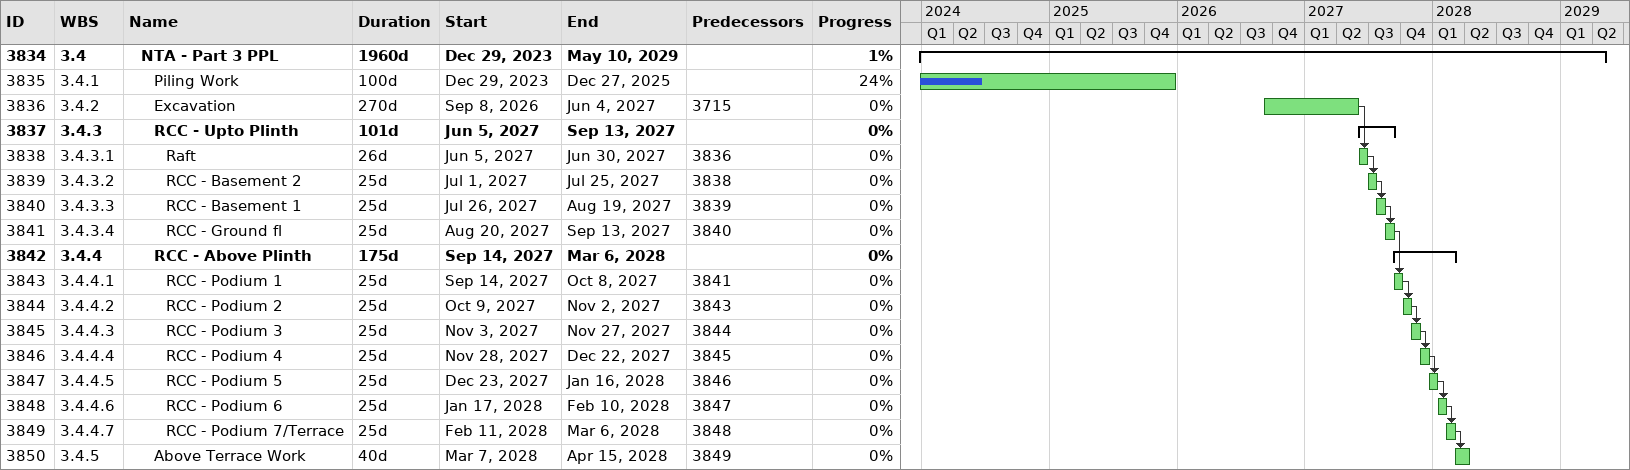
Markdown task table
| ID | WBS | Task | Duration | Start | Finish | Predecessors | % complete |
|---|---|---|---|---|---|---|---|
| 3834 | 3.4 | **NTA - Part 3 PPL** | 1960d | 2023-12-29 | 2029-05-10 |  | 1 |
| 3835 | 3.4.1 | Piling Work | 100d | 2023-12-29 | 2025-12-27 |  | 24 |
| 3836 | 3.4.2 | Excavation | 270d | 2026-09-08 | 2027-06-04 | 3715 | 0 |
| 3837 | 3.4.3 | **RCC - Upto Plinth** | 101d | 2027-06-05 | 2027-09-13 |  | 0 |
| 3838 | 3.4.3.1 | Raft | 26d | 2027-06-05 | 2027-06-30 | 3836 | 0 |
| 3839 | 3.4.3.2 | RCC - Basement 2 | 25d | 2027-07-01 | 2027-07-25 | 3838 | 0 |
| 3840 | 3.4.3.3 | RCC - Basement 1 | 25d | 2027-07-26 | 2027-08-19 | 3839 | 0 |
| 3841 | 3.4.3.4 | RCC - Ground fl | 25d | 2027-08-20 | 2027-09-13 | 3840 | 0 |
| 3842 | 3.4.4 | **RCC - Above Plinth** | 175d | 2027-09-14 | 2028-03-06 |  | 0 |
| 3843 | 3.4.4.1 | RCC - Podium 1 | 25d | 2027-09-14 | 2027-10-08 | 3841 | 0 |
| 3844 | 3.4.4.2 | RCC - Podium 2 | 25d | 2027-10-09 | 2027-11-02 | 3843 | 0 |
| 3845 | 3.4.4.3 | RCC - Podium 3 | 25d | 2027-11-03 | 2027-11-27 | 3844 | 0 |
| 3846 | 3.4.4.4 | RCC - Podium 4 | 25d | 2027-11-28 | 2027-12-22 | 3845 | 0 |
| 3847 | 3.4.4.5 | RCC - Podium 5 | 25d | 2027-12-23 | 2028-01-16 | 3846 | 0 |
| 3848 | 3.4.4.6 | RCC - Podium 6 | 25d | 2028-01-17 | 2028-02-10 | 3847 | 0 |
| 3849 | 3.4.4.7 | RCC - Podium 7/Terrace | 25d | 2028-02-11 | 2028-03-06 | 3848 | 0 |
| 3850 | 3.4.5 | Above Terrace Work | 40d | 2028-03-07 | 2028-04-15 | 3849 | 0 |
